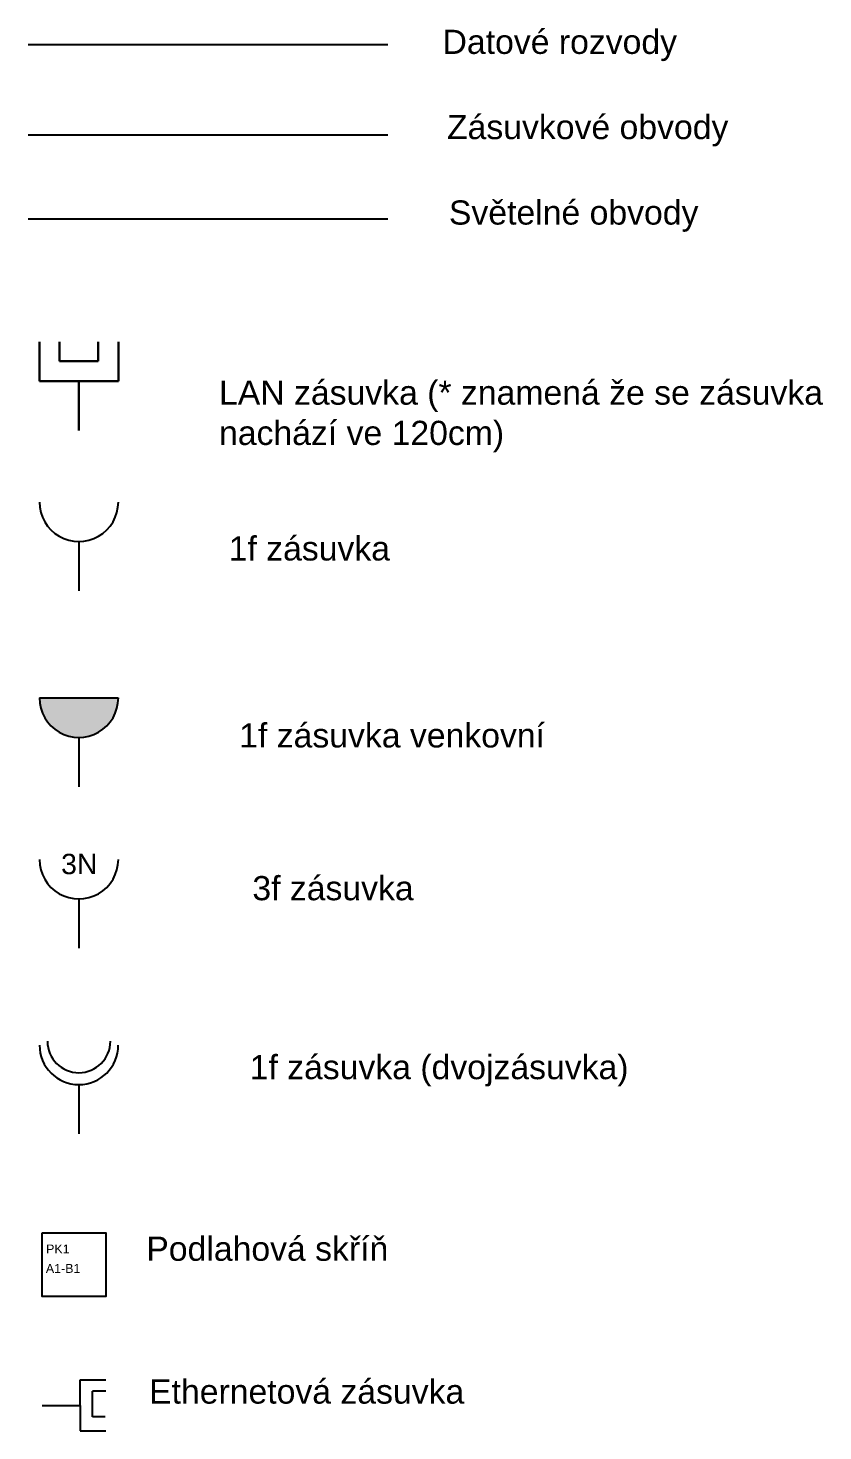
# Model space of a CAD drawing. Header units: millimetres. Extents: x -3035503 to 19821, y 792 to 235380.
# Drawn here: x -2998145 to -2991893, y 141343 to 152373 of the extents above; entities that cross this region are included whole.
import ezdxf

# ---------------------------------------------------------------- set-up
doc = ezdxf.new("R2010")
doc.units = ezdxf.units.MM
for name, color, linetype in [('003_EL_Světelné rozvody - IP', 30, 'Continuous'), ('003_EL_Zásuvkové rozvody - IP', 3, 'Continuous'), ('Datové rozvody', 6, 'Continuous')]:
    doc.layers.add(name, color=color, linetype=linetype)
doc.layers.add('EL_Zásuvkové rozvody - IP', color=7, linetype='Continuous', lineweight=30)
doc.styles.get("Standard").update_dxf_attribs({"font": 'arial.ttf'})

# ---------------------------------------------------------------- blocks, each defined once
blk = doc.blocks.new('A$C1D1D1490')
at = {"layer": 'EL_Zásuvkové rozvody - IP'}
for p, q in [((-151.4, 102.3), (-151.4, 24.7)), ((-111.8, 102.3), (-111.8, 64.3)), ((-35.7, 64.3), (-35.7, 102.3)), ((3.9, 24.7), (3.9, 102.3)), ((-111.8, 64.3), (-35.7, 64.3)), ((-151.4, 24.7), (3.9, 24.7)), ((-73.7, 24.7), (-73.7, -72.3))]:
    blk.add_line(p, q, dxfattribs=at)
blk = doc.blocks.new('A$C6A257F1B')
at = {"layer": '003_EL_Zásuvkové rozvody - IP'}
blk.add_line((43.9, -68.2), (142.9, -68.2), dxfattribs=at)
blk.add_arc((-35.3, -68.2), 79.2, 270, 90, dxfattribs=at)

msp = doc.modelspace()

# ---------------------------------------------------------------- hatches: boundary and pattern name
at = {"layer": '003_EL_Zásuvkové rozvody - IP'}
h = msp.add_hatch(color=256, dxfattribs=at)
h.dxf.hatch_style = 1
h.paths.add_polyline_path([(-2998055, 147106, 1), (-2997435, 147106)])

# ---------------------------------------------------------------- linework, layer by layer
at = {"layer": '003_EL_Světelné rozvody - IP'}
msp.add_line((-2998145, 150873), (-2995315, 150873), dxfattribs=at)
at = {"layer": '003_EL_Zásuvkové rozvody - IP'}
for p, q in [((-2998145, 151533), (-2995315, 151533)), ((-2998055, 147106), (-2997435, 147106)), ((-2997745, 144066), (-2997745, 143678))]:
    msp.add_line(p, q, dxfattribs=at)
for centre, radius in [((-2997745, 144408), 248), ((-2997745, 144376), 310)]:
    msp.add_arc(centre, radius, 180, 0, dxfattribs=at)
at = {"layer": 'Datové rozvody'}
for p, q in [((-2998145, 152245), (-2995315, 152245)), ((-2997734, 141544), (-2997734, 141744)), ((-2997734, 141744), (-2997534, 141744)), ((-2997534, 141657), (-2997638, 141657)), ((-2997638, 141455), (-2997638, 141657)), ((-2998034, 141544), (-2997734, 141544)), ((-2997734, 141544), (-2997734, 141344)), ((-2997539, 141454), (-2997639, 141455)), ((-2997734, 141344), (-2997634, 141344)), ((-2997634, 141344), (-2997534, 141343))]:
    msp.add_line(p, q, dxfattribs=at)
msp.add_lwpolyline([(-2998033, 142900), (-2997533, 142900), (-2997533, 142400), (-2998033, 142400)], close=True, dxfattribs=at)

# ---------------------------------------------------------------- block references
at = {"layer": 'EL_Zásuvkové rozvody - IP', "xscale": -4, "yscale": 4, "zscale": 4}
msp.add_blockref('A$C1D1D1490', (-2998040, 149497), dxfattribs=at)
at = {"layer": 'EL_Zásuvkové rozvody - IP', "linetype": 'Continuous', "xscale": 3.920000000100117, "yscale": 3.920000000100117, "zscale": 3.920000000100117, "rotation": 270}
for p in [(-2997478, 148508), (-2997478, 146968), (-2997478, 145698)]:
    msp.add_blockref('A$C6A257F1B', p, dxfattribs=at)

# ---------------------------------------------------------------- texts
at = {"char_height": 190, "attachment_point": 1}
for s, insert in [('Datové rozvody', (-2994885, 152360)), ('Zásuvkové obvody', (-2994850, 151690)), ('Světelné obvody', (-2994835, 151018)), ('LAN zásuvka (* znamená že se zásuvka nachází ve 120cm)', (-2996643, 149602)), ('1f zásuvka', (-2996567, 148377)), ('1f zásuvka venkovní', (-2996484, 146907)), ('3f zásuvka ', (-2996381, 145706)), ('1f zásuvka (dvojzásuvka)', (-2996402, 144299)), ('Podlahová skříň', (-2997215, 142871)), ('Ethernetová zásuvka', (-2997193, 141748))]:
    msp.add_mtext_dynamic_manual_height_columns(s, width=5510, gutter_width=511, heights=[0], dxfattribs=dict(at, insert=insert))
at = {"layer": '003_EL_Zásuvkové rozvody - IP', "insert": (-2997885, 145881), "char_height": 160, "attachment_point": 1}
msp.add_mtext_dynamic_manual_height_columns('3N', width=440, gutter_width=2045, heights=[0], dxfattribs=at)
at = {"layer": 'Datové rozvody', "char_height": 70, "attachment_point": 1}
for s, insert in [('{\\C5;PK1}', (-2998003, 142809)), ('A1-B1', (-2998005, 142656))]:
    msp.add_mtext_dynamic_manual_height_columns(s, width=500, gutter_width=350, heights=[0], dxfattribs=dict(at, insert=insert))

doc.saveas('drawing.dxf')
